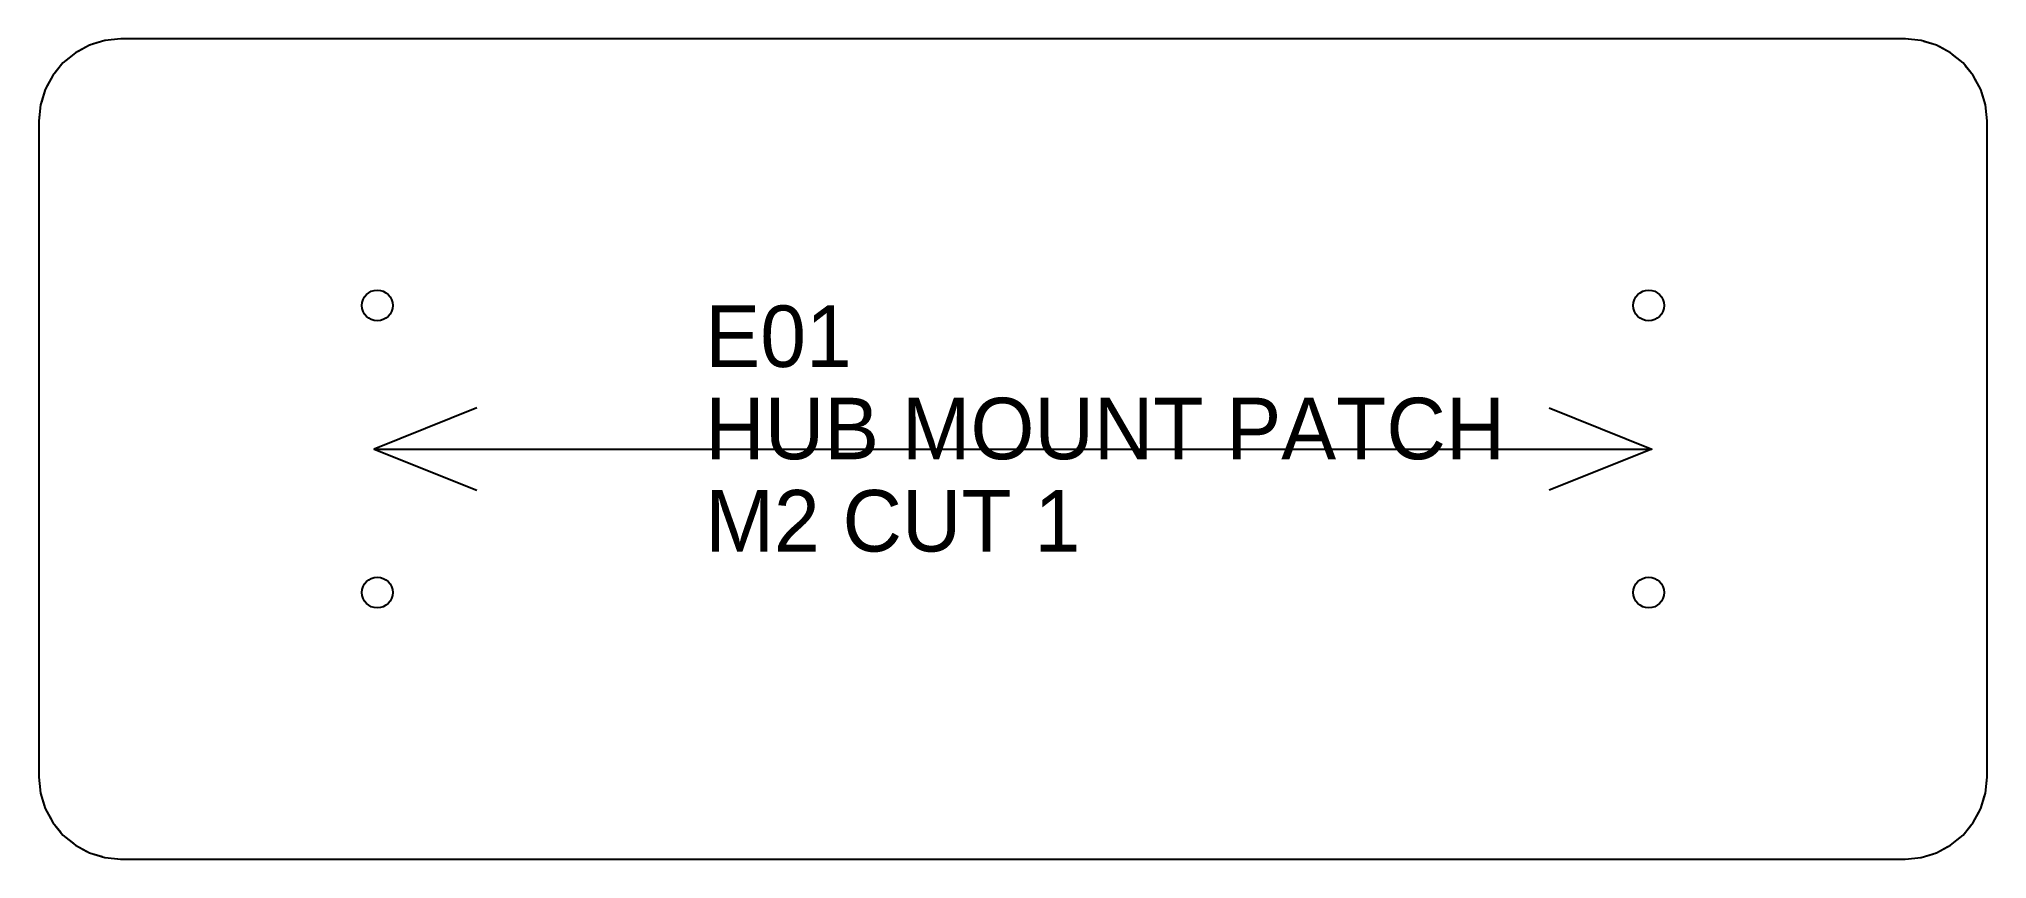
# Model space of a CAD drawing. Header units: millimetres. Extents: x 0 to 190, y 0 to 80.
import ezdxf

# ---------------------------------------------------------------- set-up
doc = ezdxf.new("R2010")
doc.units = ezdxf.units.MM
doc.linetypes.add('DASHED', pattern=[1.524, 1.27, -0.254])
for name, color, linetype in [('CUT', 7, 'CONTINUOUS'), ('DRILL', 6, 'CONTINUOUS'), ('GRAIN', 5, 'CONTINUOUS'), ('SEW', 1, 'DASHED'), ('TEXT', 2, 'CONTINUOUS')]:
    doc.layers.add(name, color=color, linetype=linetype)

msp = doc.modelspace()

# ---------------------------------------------------------------- linework, layer by layer
at = {"layer": 'CUT'}
msp.add_lwpolyline([(182, 0), (183.56, 0.15), (185.06, 0.61), (186.44, 1.35), (187.66, 2.34), (188.65, 3.56), (189.39, 4.94), (189.85, 6.44), (190, 8), (190, 72), (189.85, 73.56), (189.39, 75.06), (188.65, 76.44), (187.66, 77.66), (186.44, 78.65), (185.06, 79.39), (183.56, 79.85), (182, 80), (8, 80), (6.44, 79.85), (4.94, 79.39), (3.56, 78.65), (2.34, 77.66), (1.35, 76.44), (0.61, 75.06), (0.15, 73.56), (0, 72), (0, 8), (0.15, 6.44), (0.61, 4.94), (1.35, 3.56), (2.34, 2.34), (3.56, 1.35), (4.94, 0.61), (6.44, 0.15), (8, 0)], close=True, dxfattribs=at)
at = {"layer": 'DRILL'}
for centre in [(33, 54), (157, 54), (33, 26), (157, 26)]:
    msp.add_circle(centre, 1.5, dxfattribs=at)
at = {"layer": 'GRAIN'}
msp.add_line((32.7, 40), (157.3, 40), dxfattribs=at)
for points in [[(42.7, 44), (32.7, 40), (42.7, 36)], [(147.3, 44), (157.3, 40), (147.3, 36)]]:
    msp.add_lwpolyline(points, dxfattribs=at)
at = {"layer": 'SEW'}
msp.add_lwpolyline([(182, 0), (183.56, 0.15), (185.06, 0.61), (186.44, 1.35), (187.66, 2.34), (188.65, 3.56), (189.39, 4.94), (189.85, 6.44), (190, 8), (190, 72), (189.85, 73.56), (189.39, 75.06), (188.65, 76.44), (187.66, 77.66), (186.44, 78.65), (185.06, 79.39), (183.56, 79.85), (182, 80), (8, 80), (6.44, 79.85), (4.94, 79.39), (3.56, 78.65), (2.34, 77.66), (1.35, 76.44), (0.61, 75.06), (0.15, 73.56), (0, 72), (0, 8), (0.15, 6.44), (0.61, 4.94), (1.35, 3.56), (2.34, 2.34), (3.56, 1.35), (4.94, 0.61), (6.44, 0.15), (8, 0)], close=True, dxfattribs=at)

# ---------------------------------------------------------------- texts
at = {"layer": 'TEXT'}
for s, p in [('E01', (65, 48)), ('HUB MOUNT PATCH', (65, 39)), ('M2 CUT 1', (65, 30))]:
    msp.add_text(s, height=6, dxfattribs=at).set_placement(p)

doc.saveas('drawing.dxf')
